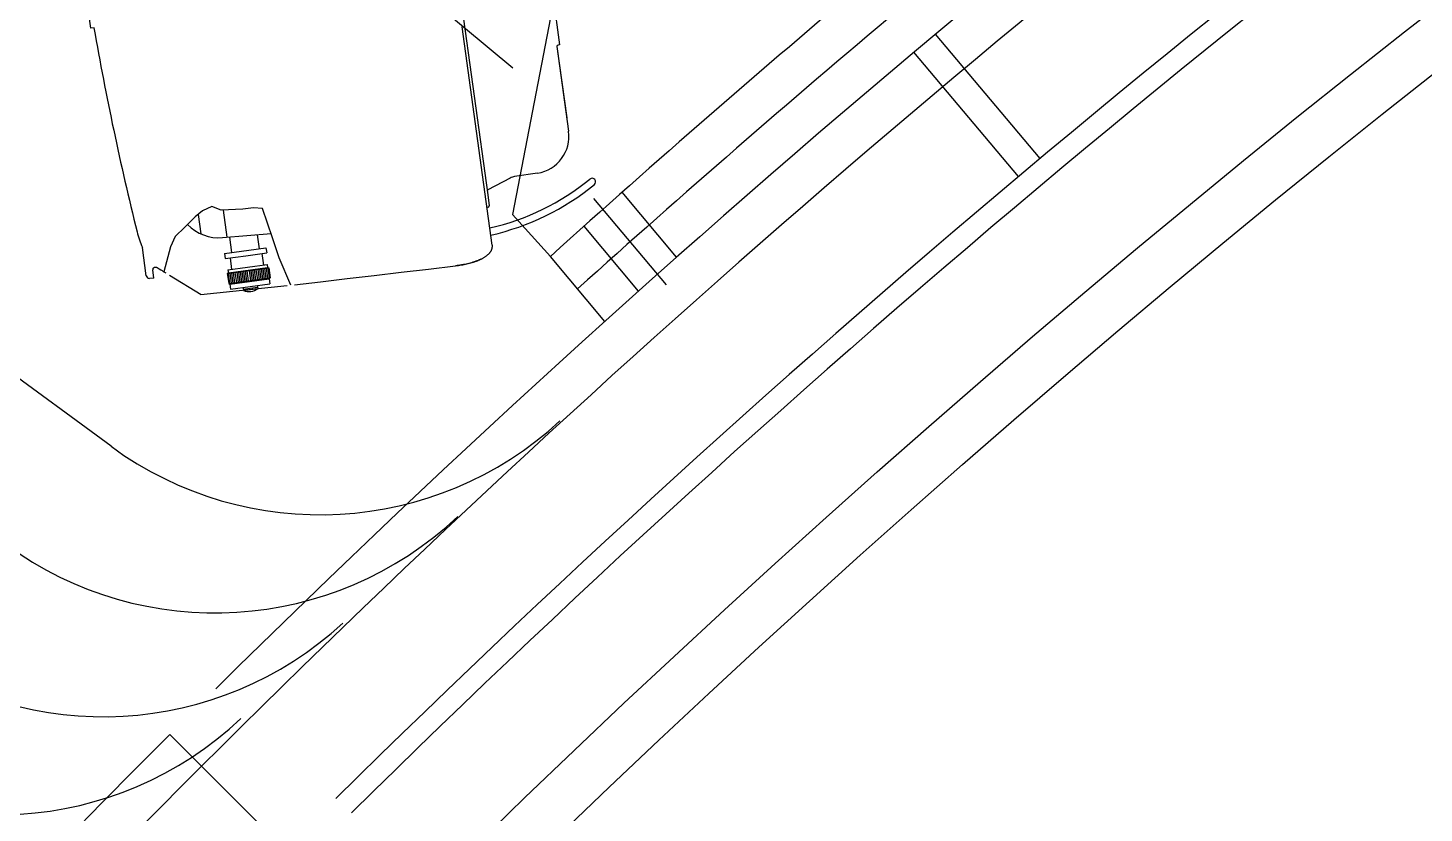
# Model space of a CAD drawing. Header units: millimetres. Extents: x -139278 to 641613, y -260926 to 217780.
# Drawn here: x 142375.7 to 142869.6, y -77720.6 to -77442.6 of the extents above; entities that cross this region are included whole.
import ezdxf

# ---------------------------------------------------------------- set-up
doc = ezdxf.new("R2010")
doc.units = ezdxf.units.MM

msp = doc.modelspace()

# ---------------------------------------------------------------- linework, layer by layer
for p, q in [((142397.919, -77442.712), (142388.242, -77372.427)), ((142556.584, -77396.446), (142563.755, -77448.526)), ((142525.058, -77405.255), (142538.328, -77501.63)), ((142547.22, -77456.776), (142520.629, -77434.77)), ((142399.09, -77442.572), (142397.919, -77442.712)), ((142539.953, -77519.439), (142529.318, -77442.202)), ((142733.742, -77488.802), (142696.783, -77444.756)), ((142562.826, -77449.209), (142566.301, -77474.441)), ((142562.826, -77449.209), (142566.951, -77479.165)), ((142563.759, -77448.55), (142563.242, -77448.64)), ((142726.083, -77495.232), (142689.123, -77451.184)), ((142546.272, -77495.762), (142538.427, -77499.905)), ((142555.923, -77493.982), (142547.859, -77495.236)), ((142605.132, -77523.773), (142585.841, -77500.783)), ((142538.448, -77506.085), (142538.122, -77506.141)), ((142538.328, -77501.63), (142538.863, -77505.516)), ((142601.621, -77533.59), (142575.898, -77502.934)), ((142435.842, -77508.613), (142436.786, -77515.469)), ((142444.691, -77507.09), (142446.002, -77516.615)), ((142444.468, -77516.828), (142461.7, -77515.369)), ((142456.741, -77515.789), (142457.428, -77520.782)), ((142591.691, -77535.758), (142572.398, -77512.765)), ((142417.563, -77530.394), (142416.173, -77520.298)), ((142445.229, -77522.462), (142459.888, -77520.443)), ((142446.931, -77516.619), (142447.689, -77522.123)), ((142459.888, -77520.443), (142460.137, -77522.251)), ((142445.229, -77522.462), (142445.478, -77524.269)), ((142445.478, -77524.269), (142452.808, -77523.26)), ((142447.185, -77524.034), (142447.743, -77528.086)), ((142452.808, -77523.26), (142460.137, -77522.251)), ((142458.43, -77522.486), (142458.988, -77526.538)), ((142579.787, -77546.462), (142560.49, -77523.466)), ((142420.223, -77531.133), (142419.828, -77528.264)), ((142446.206, -77529.557), (142460.865, -77527.538)), ((142446.576, -77529.27), (142446.206, -77529.557)), ((142446.206, -77529.557), (142446.695, -77533.109)), ((142446.437, -77528.266), (142453.365, -77527.312)), ((142446.437, -77528.266), (142446.576, -77529.27)), ((142446.507, -77529.515), (142446.996, -77533.068)), ((142446.576, -77529.27), (142460.432, -77527.362)), ((142447.11, -77529.433), (142447.599, -77532.985)), ((142447.712, -77529.35), (142448.201, -77532.902)), ((142448.314, -77529.267), (142448.804, -77532.819)), ((142448.917, -77529.184), (142449.406, -77532.736)), ((142449.519, -77529.101), (142450.008, -77532.653)), ((142450.122, -77529.018), (142450.611, -77532.57)), ((142450.724, -77528.935), (142451.213, -77532.487)), ((142451.327, -77528.852), (142451.816, -77532.404)), ((142451.929, -77528.769), (142452.418, -77532.321)), ((142452.532, -77528.686), (142453.021, -77532.238)), ((142453.134, -77528.603), (142453.623, -77532.156)), ((142453.365, -77527.312), (142460.293, -77526.358)), ((142453.937, -77528.492), (142454.426, -77532.045)), ((142454.54, -77528.409), (142455.029, -77531.962)), ((142455.142, -77528.327), (142455.631, -77531.879)), ((142455.745, -77528.244), (142456.234, -77531.796)), ((142456.347, -77528.161), (142456.836, -77531.713)), ((142456.949, -77528.078), (142457.439, -77531.63)), ((142457.552, -77527.995), (142458.041, -77531.547)), ((142458.154, -77527.912), (142458.643, -77531.464)), ((142458.757, -77527.829), (142459.246, -77531.381)), ((142459.359, -77527.746), (142459.848, -77531.298)), ((142459.962, -77527.663), (142460.451, -77531.215)), ((142460.293, -77526.358), (142460.432, -77527.362)), ((142460.432, -77527.362), (142460.865, -77527.538)), ((142460.564, -77527.58), (142461.053, -77531.132)), ((142460.865, -77527.538), (142461.354, -77531.091)), ((142420.223, -77531.133), (142418.653, -77531.266)), ((142446.695, -77533.109), (142461.354, -77531.091)), ((142446.695, -77533.109), (142447.129, -77533.286)), ((142447.129, -77533.286), (142460.985, -77531.378)), ((142447.129, -77533.286), (142447.371, -77535.043)), ((142447.371, -77535.043), (142461.227, -77533.135)), ((142451.788, -77534.435), (142451.94, -77535.54)), ((142451.871, -77535.037), (142456.892, -77534.346)), ((142451.94, -77535.539), (142456.961, -77534.848)), ((142456.809, -77533.744), (142456.961, -77534.848)), ((142461.354, -77531.091), (142460.985, -77531.378)), ((142460.985, -77531.378), (142461.227, -77533.135)), ((142471.828, -77738.669), (142425.866, -77692.707))]:
    msp.add_line(p, q)
at = {"ltscale": 4}
msp.add_line((142405.067, -77590.706), (142259.496, -77483.838), dxfattribs=at)
for points in [[(142580.297, -77402.622), (142564.978, -77415.476), (142547.093, -77508.616), (142560.49, -77523.466)], [(142468.649, -77533.664), (142464.602, -77523.968), (142462.226, -77516.914), (142458.686, -77506.507), (142455.488, -77506.244), (142451.697, -77506.767), (142444.019, -77507.121), (142440.679, -77505.823), (142437.375, -77507.333), (142434.855, -77509.437), (142431.146, -77513.111), (142427.735, -77516.392), (142426.141, -77520.126), (142423.767, -77528.905)], [(142526.959, -77526.811), (142527.475, -77526.747), (142527.988, -77526.676), (142528.497, -77526.599), (142529.002, -77526.515), (142529.502, -77526.426), (142529.997, -77526.331), (142530.486, -77526.23), (142530.968, -77526.123), (142531.443, -77526.01), (142531.91, -77525.891), (142532.369, -77525.767), (142532.819, -77525.637), (142533.04, -77525.57), (142533.259, -77525.502), (142533.476, -77525.432), (142533.689, -77525.361), (142533.901, -77525.289), (142534.109, -77525.215), (142534.315, -77525.14), (142534.518, -77525.064), (142534.718, -77524.986), (142534.915, -77524.907), (142535.11, -77524.827), (142535.301, -77524.746), (142535.489, -77524.663), (142535.674, -77524.579), (142535.855, -77524.494), (142536.033, -77524.408), (142536.236, -77524.307), (142536.434, -77524.203), (142536.628, -77524.099), (142536.817, -77523.992), (142537.001, -77523.884), (142537.18, -77523.775), (142537.354, -77523.665), (142537.523, -77523.553), (142537.687, -77523.439), (142537.845, -77523.324), (142537.998, -77523.208), (142538.146, -77523.091), (142538.289, -77522.972), (142538.426, -77522.852), (142538.558, -77522.731), (142538.684, -77522.609), (142538.804, -77522.486), (142538.919, -77522.362), (142539.028, -77522.236), (142539.131, -77522.11), (142539.229, -77521.982), (142539.321, -77521.854), (142539.406, -77521.725), (142539.486, -77521.595), (142539.56, -77521.464), (142539.629, -77521.333), (142539.691, -77521.201), (142539.747, -77521.068), (142539.797, -77520.934), (142539.842, -77520.8), (142539.88, -77520.666), (142539.912, -77520.53), (142539.938, -77520.395), (142539.958, -77520.259), (142539.973, -77520.123), (142539.981, -77519.986), (142539.983, -77519.85), (142539.979, -77519.713), (142539.969, -77519.576), (142539.953, -77519.439)], [(142536.033, -77524.408), (142535.855, -77524.494), (142535.674, -77524.579), (142535.489, -77524.663), (142535.301, -77524.746), (142535.11, -77524.827), (142534.915, -77524.907), (142534.718, -77524.986), (142534.518, -77525.064), (142534.315, -77525.14), (142534.109, -77525.215), (142533.901, -77525.289), (142533.689, -77525.361), (142533.476, -77525.432), (142533.259, -77525.502), (142533.04, -77525.57), (142532.595, -77525.703), (142532.14, -77525.83), (142531.677, -77525.951), (142531.206, -77526.067), (142530.728, -77526.177), (142530.242, -77526.281), (142529.75, -77526.379), (142529.502, -77526.426), (142529.002, -77526.516), (142528.497, -77526.599), (142527.988, -77526.676), (142527.475, -77526.747), (142526.959, -77526.811)], [(142419.885, -77527.901), (142419.857, -77527.976), (142419.837, -77528.05), (142419.83, -77528.087), (142419.825, -77528.123), (142419.823, -77528.159), (142419.822, -77528.194), (142419.824, -77528.229), (142419.828, -77528.264)], [(142419.885, -77527.901), (142419.912, -77527.842), (142419.944, -77527.784), (142419.982, -77527.725), (142420.024, -77527.668), (142420.072, -77527.611), (142420.125, -77527.556), (142420.183, -77527.504), (142420.246, -77527.454), (142420.314, -77527.407), (142420.387, -77527.364), (142420.465, -77527.325), (142420.549, -77527.292), (142420.637, -77527.266), (142420.683, -77527.255), (142420.729, -77527.247), (142420.778, -77527.241), (142420.827, -77527.237), (142420.877, -77527.235), (142420.928, -77527.237), (142420.98, -77527.241), (142421.033, -77527.249), (142421.087, -77527.261), (142421.141, -77527.276), (142421.196, -77527.295), (142421.252, -77527.319), (142421.308, -77527.347), (142421.364, -77527.381)], [(142421.364, -77527.381), (142422.091, -77527.852), (142422.694, -77528.239), (142423.121, -77528.508), (142423.569, -77528.785), (142424.432, -77529.309)], [(142425.726, -77530.096), (142437.004, -77536.947)], [(142469.933, -77533.515), (142479.148, -77532.443), (142488.65, -77531.332), (142498.182, -77530.214), (142507.745, -77529.088), (142517.337, -77527.953), (142526.959, -77526.811)], [(142436.893, -77536.938), (142467.399, -77533.781)]]:
    msp.add_lwpolyline(points)
for radius in [4048.5, 4030.5]:
    msp.add_circle((145362.127, -80628.968), radius)
for centre, radius, start, end in [((145362.127, -80628.968), 4152.5, 115, 134.683215), ((145362.127, -80628.968), 4095, 115, 134.643364), ((145362.127, -80628.968), 4087.5, 115, 134.638084), ((145362.127, -80628.968), 4182.5, 127.94472, 132.05528), ((145362.127, -80628.968), 4167.5, 127.937319, 132.062681), ((143397.653, -77269.249), 1013.544, 189.846711, 194.01823), ((142563.328, -77449.139), 0.507, 99.83983, 187.83983), ((142553.898, -77480.962), 13.176, 278.83983, 7.83983), ((142519.892, -77429.415), 86.151, 282.89672, 309.28581), ((142548.638, -77500.243), 5.068, 98.83983, 117.83983), ((142575.244, -77497.076), 1.267, 309.28581, 129.28581), ((142538.664, -77500.353), 0.507, 117.83983, 187.83983), ((142519.892, -77429.415), 88.685, 282.75188, 309.28581), ((142538.361, -77505.585), 0.507, 279.83983, 7.83983), ((142448.711, -77506.167), 35.474, 194.01821, 203.47389), ((142443.186, -77501.679), 15.203, 223.40557, 274.83983), ((142418.567, -77530.256), 1.014, 187.83983, 274.83983), ((142453.852, -77530.846), 5.068, 247.84046, 307.84094), ((142479.04, -77489.943), 125, 233.71659, 312.74206), ((142441.875, -77524.687), 125, 233.71659, 313.40081), ((145362.127, -80628.968), 4152.5, 135, 165)]:
    msp.add_arc(centre, radius, start, end)
for centre, radius, start, end in [((145362.127, -80628.968), 4136.576, 121.100704, 138.899296), ((142402.291, -77561.473), 125, 233.71659, 312.74206), ((142365.126, -77596.217), 125, 233.71659, 313.40081)]:
    msp.add_arc(centre, radius, start, end, dxfattribs=at)

doc.saveas('drawing.dxf')
